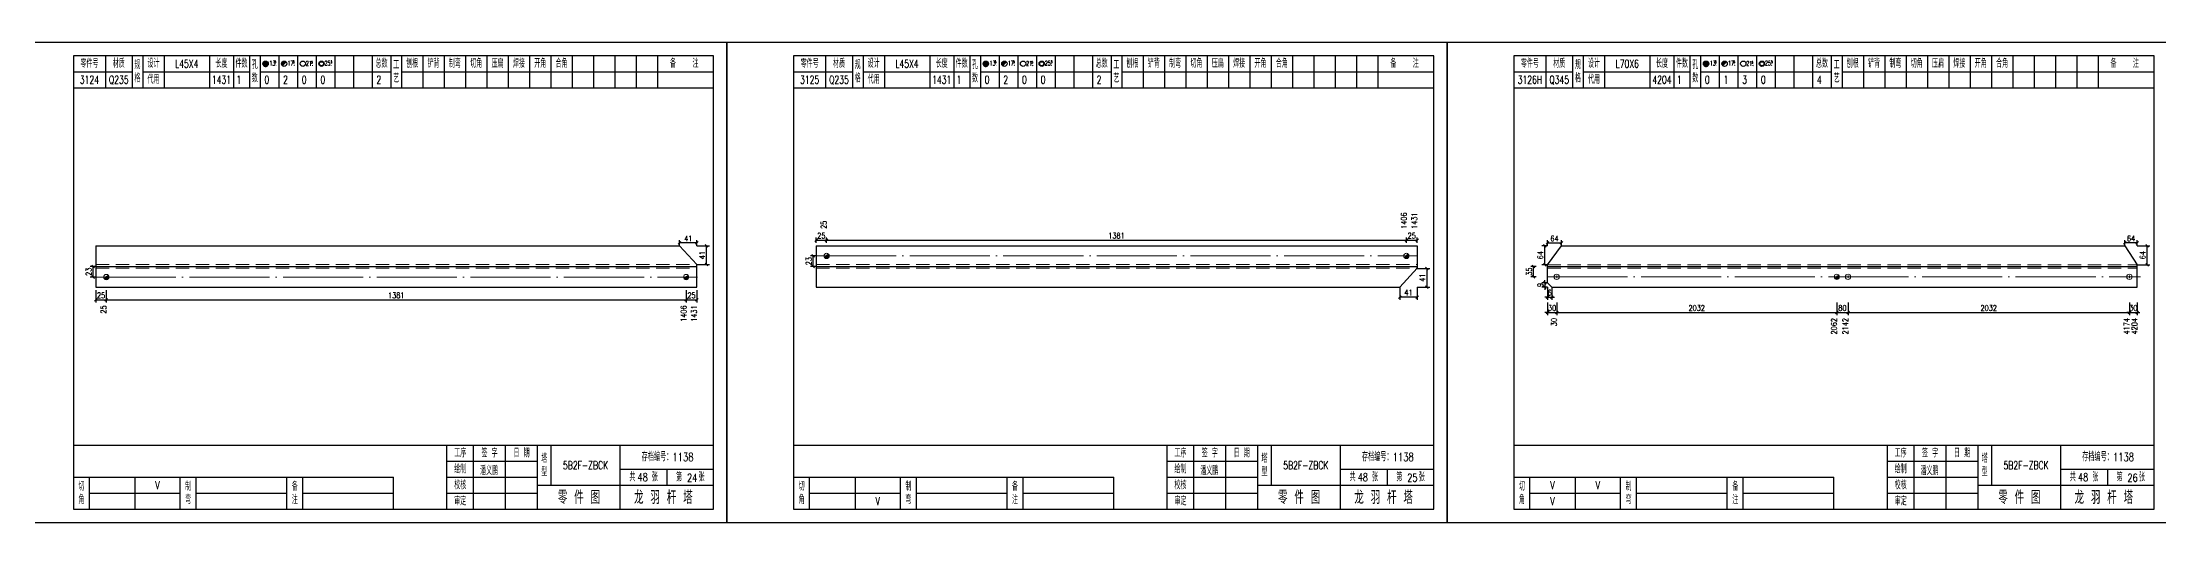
# Model space of a CAD drawing. Header units: millimetres. Extents: x 0 to 30240, y -10896 to -1348.
# Drawn here: x 6223 to 7017, y -9369 to -9189 of the extents above; entities that cross this region are included whole.
import ezdxf
from ezdxf.enums import TextEntityAlignment as Align

# ---------------------------------------------------------------- set-up
doc = ezdxf.new("R2010")
doc.units = ezdxf.units.MM
doc.header["$LTSCALE"] = 20
doc.header["$PDMODE"] = 1
doc.linetypes.add('DASHDOT2X', pattern=[1.75, 1.5, -0.125, 0, -0.125])
doc.linetypes.add('HIDDEN', pattern=[0.375, 0.25, -0.125])
for name, color, linetype, lineweight in [('1', 7, 'Continuous', 25), ('11', 3, 'Continuous', 13), ('2', 1, 'HIDDEN', 13), ('5', 1, 'Continuous', 13), ('7', 2, 'DASHDOT2X', 13)]:
    doc.layers.add(name, color=color, linetype=linetype, lineweight=lineweight)
doc.styles.get("Standard").update_dxf_attribs({"font": 'simplex', "width": 0.7, "bigfont": 'gbhzfs.shx'})
doc.styles.add('SYMBOL_TXT', font='txt.shx', dxfattribs={"width": 0.6})
doc.styles.add('TITLE_TXT', font='simplex.shx', dxfattribs={"width": 0.75, "height": 2.5, "bigfont": 'gbhzfs.shx'})
doc.dimstyles.get("Standard").update_dxf_attribs({"dimtxt": 2.1, "dimasz": 1, "dimexe": 1.05, "dimexo": 0, "dimgap": 0.63, "dimtad": 1, "dimzin": 0, "dimdsep": 46, "dimtxsty": 'standard', "dimblk": 'OBLIQUE', "dimblk1": 'OBLIQUE', "dimblk2": 'OBLIQUE', "dimcen": 0.09, "dimadec": 0, "dimazin": 0, "dimtfac": 1, "dimtdec": 1, "dimtix": 1, "dimtmove": 0, "dimatfit": 3, "dimfxl": 0, "dimtolj": 1, "dimtzin": 0, "dimarcsym": 0})
pattern_1 = [(0, (-3, 0), (0, 0.0125), [])]

# ---------------------------------------------------------------- blocks, each defined once
blk = doc.blocks.new('M12_HOLE')
h = blk.add_hatch()
h.set_pattern_fill('LINE', scale=0.1, style=0)
h.set_pattern_definition(pattern_1)
h.paths.add_polyline_path([(-5, 0, 1), (-1, 0, 1)])
at = {"color": 7}
blk.add_circle((-3, 0), 2, dxfattribs=at)
at = {"color": 7, "attachment_point": 1, "style": 'SYMBOL_TXT'}
for s, insert, char_height, width in [('13\\f??|b0|i0|c0|p54;.', (-0.1, 2.1), 3.5, 5.707), ('5', (3.7, 2.3), 1.8, 2.931)]:
    blk.add_mtext(s, dxfattribs=dict(at, insert=insert, char_height=char_height, width=width))
blk = doc.blocks.new('M16_HOLE')
h = blk.add_hatch()
h.set_pattern_fill('LINE', scale=0.1, style=0)
h.set_pattern_definition(pattern_1)
h.paths.add_polyline_path([(-1.6, 1.4, 0.668179), (-5, 0, 0.198912), (-4.4, -1.4)])
at = {"color": 7}
blk.add_circle((-3, 0), 2, dxfattribs=at)
at = {"color": 7, "attachment_point": 1, "style": 'SYMBOL_TXT'}
for s, insert, char_height, width in [('17.', (-0.4, 2.1), 3.5, 6.316), ('5', (3.6, 2.3), 1.8, 1.822)]:
    blk.add_mtext(s, dxfattribs=dict(at, insert=insert, char_height=char_height, width=width))
blk = doc.blocks.new('M20_HOLE')
at = {"color": 7}
blk.add_circle((-3, 0), 2, dxfattribs=at)
at = {"color": 7, "attachment_point": 1, "style": 'SYMBOL_TXT'}
for s, insert, char_height, width in [('21.', (-0.7, 2), 3.5, 6.074), ('5', (3.3, 2), 1.8, 1.458)]:
    blk.add_mtext(s, dxfattribs=dict(at, insert=insert, char_height=char_height, width=width))
blk = doc.blocks.new('M24_HOLE')
at = {"color": 7}
for radius in [2, 1.5]:
    blk.add_circle((-3, 0), radius, dxfattribs=at)
at = {"color": 7, "attachment_point": 1, "style": 'SYMBOL_TXT'}
for s, insert, char_height, width in [('25.', (-0.7, 2.1), 3.5, 2.429), ('5', (3.9, 2.3), 1.8, 1.944)]:
    blk.add_mtext(s, dxfattribs=dict(at, insert=insert, char_height=char_height, width=width))
blk = doc.blocks.new('JgCard')
for p, q in [((270, 180), (0, 180)), ((0, 180), (0, 0)), ((265, 175), (25, 175)), ((25, 175), (25, 5)), ((37, 175), (37, 163)), ((47, 175), (47, 163)), ((51, 175), (51, 163)), ((59, 175), (59, 163)), ((76, 175), (76, 163)), ((85, 175), (85, 163)), ((91, 175), (91, 163)), ((95, 175), (95, 163)), ((102, 175), (102, 163)), ((109, 175), (109, 163)), ((116, 175), (116, 163)), ((123, 175), (123, 163)), ((130, 175), (130, 163)), ((137, 175), (137, 163)), ((144, 175), (144, 163)), ((148, 175), (148, 163)), ((156, 175), (156, 163)), ((164, 175), (164, 163)), ((172, 175), (172, 163)), ((180, 175), (180, 163)), ((188, 175), (188, 163)), ((196, 175), (196, 163)), ((204, 175), (204, 163)), ((212, 175), (212, 163)), ((220, 175), (220, 163)), ((228, 175), (228, 163)), ((236, 175), (236, 163)), ((244, 175), (244, 163)), ((265, 5), (265, 175)), ((270, 0), (270, 180)), ((25, 169), (47, 169)), ((51, 169), (91, 169)), ((95, 169), (144, 169)), ((148, 169), (265, 169)), ((25, 163), (265, 163)), ((25, 29), (265, 29)), ((165, 5), (165, 29)), ((175, 5), (175, 29)), ((187, 5), (187, 29)), ((199, 5), (199, 29)), ((204, 29), (204, 14)), ((230, 5), (230, 29)), ((25, 17), (145, 17)), ((31, 5), (31, 17)), ((48, 17), (48, 5)), ((65, 5), (65, 17)), ((71, 5), (71, 17)), ((105, 5), (105, 17)), ((111, 5), (111, 17)), ((145, 5), (145, 17)), ((165, 23), (199, 23)), ((165, 17), (199, 17)), ((230, 20), (265, 20)), ((247.5, 20), (247.5, 14)), ((31, 11), (65, 11)), ((71, 11), (105, 11)), ((111, 11), (145, 11)), ((165, 11), (199, 11)), ((199, 14), (265, 14)), ((0, 0), (270, 0)), ((25, 5), (265, 5))]:
    blk.add_line(p, q)
blk.add_lwpolyline([(96.03, 171.99, -1), (98.03, 171.99, -1)], format="xyb", close=True)
blk.add_point((145, 96))
at = {"xscale": 0.5, "yscale": 0.5, "zscale": 0.5}
for name, p in [('M12_HOLE', (98.53, 171.99)), ('M16_HOLE', (105.5, 172)), ('M20_HOLE', (112.5, 172)), ('M24_HOLE', (119.5, 172))]:
    blk.add_blockref(name, p, dxfattribs=at)
at = {"style": 'TITLE_TXT', "width": 0.75}
for s, height, p in [('存档编号：1138', 3.076, (238.02, 23.07)), ('潘义鹏', 3, (177.45, 17.91)), ('龙 羽 杆 塔', 5, (235.17, 6.97))]:
    blk.add_text(s, height=height, dxfattribs=at).set_placement(p)
at = {"attachment_point": 5, "style": 'TITLE_TXT'}
for s, insert, char_height, width in [('零件号', (31, 172), 3, 15), ('材质', (42, 172), 3, 8), ('规格', (49, 169), 3, 4), ('代用', (55, 166), 3, 8), ('设计', (55, 172), 3, 8), ('长度', (80.5, 172), 3, 8), ('件数', (88, 172), 3, 6), ('孔数', (93, 169), 3, 4), ('总数', (140.5, 172), 3, 7), ('工\\P艺', (146, 169), 3, 4), ('刨根', (152, 172), 3, 8), ('铲背', (160, 172), 3, 8), ('制弯', (168, 172), 3, 8), ('切角', (176, 172), 3, 8), ('压扁', (184, 172), 3, 8), ('焊接', (192, 172), 3, 8), ('开角', (200, 172), 3, 8), ('合角', (208, 172), 3, 8), ('备    注', (254, 172), 3, 22), ('工序', (170, 26), 3, 10), ('签 字', (181, 26), 3, 12), ('日 期', (193, 26), 3, 12), ('塔\\P型', (201.5, 21.5), 3, 5), ('绘制', (170, 20), 3, 10), ('共    张', (238.75, 17), 3, 17.5), ('第    张', (256.25, 17), 3, 17.5), ('切\\P角', (28, 11), 3, 6), ('制\\P弯', (68, 11), 3, 6), ('备\\P注', (108, 11), 3, 6), ('校核', (170, 14), 3, 10), ('审定', (170, 8), 3, 10), ('零 件 图', (214.5, 9.5), 5, 31)]:
    blk.add_mtext(s, dxfattribs=dict(at, insert=insert, char_height=char_height, width=width))
blk = doc.blocks.new('M16')
for p, q in [((-0.71, -0.71), (0.71, 0.71)), ((-0.4, 0), (0.4, 0)), ((0, 0.4), (0, -0.4))]:
    blk.add_line(p, q)
blk.add_circle((0, 0), 1)
for radius in [0.8, 0.6, 0.4, 0.2]:
    blk.add_arc((0, 0), radius, 225, 45)
blk = doc.blocks.new('_Oblique')
at = {"color": 0, "linetype": 'ByBlock', "lineweight": -2}
blk.add_line((-0.5, -0.5), (0.5, 0.5), dxfattribs=at)
blk = doc.blocks.new('*D5564')
at = {"layer": '11', "color": 0, "lineweight": -2}
for p, q in [((6462.25, -9265.37), (6462.25, -9263.27)), ((6468.7, -9264.32), (6462.25, -9264.32)), ((6468.7, -9265.37), (6468.7, -9263.27))]:
    blk.add_line(p, q, dxfattribs=at)
at = {"layer": 'Defpoints', "color": 0}
for p in [(6462.25, -9264.32), (6462.25, -9265.37), (6468.7, -9265.37)]:
    blk.add_point(p, dxfattribs=at)
at = {"layer": '11', "color": 0, "lineweight": -2, "rotation": 180}
blk.add_blockref('_Oblique', (6462.25, -9264.32), dxfattribs=at)
at = {"layer": '11', "color": 0, "lineweight": -2}
blk.add_blockref('_Oblique', (6468.7, -9264.32), dxfattribs=at)
at = {"layer": '11', "color": 0, "insert": (6465.47, -9262.64), "char_height": 2.1, "attachment_point": 5}
blk.add_mtext('\\A1;41', dxfattribs=at)
blk = doc.blocks.new('*D5569')
at = {"layer": '11', "color": 0, "lineweight": -2}
for p, q in [((6738.7, -9273.83), (6743.43, -9273.83)), ((6742.38, -9273.83), (6742.38, -9280.91)), ((6738.7, -9280.91), (6743.43, -9280.91))]:
    blk.add_line(p, q, dxfattribs=at)
at = {"layer": 'Defpoints', "color": 0}
for p in [(6738.7, -9273.83), (6738.7, -9280.91), (6742.38, -9280.91)]:
    blk.add_point(p, dxfattribs=at)
at = {"layer": '11', "color": 0, "lineweight": -2}
for p, rotation in [((6742.38, -9273.83), 90), ((6742.38, -9280.91), 270)]:
    blk.add_blockref('_Oblique', p, dxfattribs=dict(at, rotation=rotation))
at = {"layer": '11', "color": 0, "insert": (6740.7, -9277.37), "char_height": 2.1, "attachment_point": 5, "rotation": 90}
blk.add_mtext('\\A1;41', dxfattribs=at)
blk = doc.blocks.new('*D5570')
at = {"layer": '11', "color": 0, "lineweight": -2}
for p, q in [((6732.25, -9280.91), (6732.25, -9285.63)), ((6738.7, -9280.91), (6738.7, -9285.63)), ((6738.7, -9284.58), (6732.25, -9284.58))]:
    blk.add_line(p, q, dxfattribs=at)
at = {"layer": 'Defpoints', "color": 0}
for p in [(6732.25, -9280.91), (6738.7, -9280.91), (6732.25, -9284.58)]:
    blk.add_point(p, dxfattribs=at)
at = {"layer": '11', "color": 0, "lineweight": -2, "rotation": 180}
blk.add_blockref('_Oblique', (6732.25, -9284.58), dxfattribs=at)
at = {"layer": '11', "color": 0, "lineweight": -2}
blk.add_blockref('_Oblique', (6738.7, -9284.58), dxfattribs=at)
at = {"layer": '11', "color": 0, "insert": (6735.47, -9282.9), "char_height": 2.1, "attachment_point": 5}
blk.add_mtext('\\A1;41', dxfattribs=at)
blk = doc.blocks.new('M20')
for p, q in [((-0.5, 0), (0.5, 0)), ((0, -0.5), (0, 0.5))]:
    blk.add_line(p, q)
blk.add_circle((0, 0), 1)
blk = doc.blocks.new('*D5572')
at = {"layer": '11', "color": 0, "lineweight": -2}
for p, q in [((6787.6, -9286.68), (6787.6, -9291.41)), ((6791.04, -9286.68), (6791.04, -9291.41)), ((6787.6, -9290.36), (6786.6, -9290.36)), ((6787.6, -9290.36), (6791.04, -9290.36)), ((6791.04, -9290.36), (6792.04, -9290.36))]:
    blk.add_line(p, q, dxfattribs=at)
at = {"layer": 'Defpoints', "color": 0}
for p in [(6787.6, -9286.68), (6791.04, -9286.68), (6791.04, -9290.36)]:
    blk.add_point(p, dxfattribs=at)
at = {"layer": '11', "color": 0, "lineweight": -2}
blk.add_blockref('_Oblique', (6787.6, -9290.36), dxfattribs=at)
at = {"layer": '11', "color": 0, "lineweight": -2, "rotation": 180}
blk.add_blockref('_Oblique', (6791.04, -9290.36), dxfattribs=at)
at = {"layer": '11', "color": 0, "insert": (6789.32, -9288.68), "char_height": 2.1, "attachment_point": 5}
blk.add_mtext('\\A1;30', dxfattribs=at)
blk = doc.blocks.new('*D5576')
at = {"layer": '11', "color": 0, "lineweight": -2}
for p, q in [((7005.76, -9286.68), (7005.76, -9291.41)), ((7008.7, -9286.68), (7008.7, -9291.41)), ((7005.76, -9290.36), (7004.76, -9290.36)), ((7005.76, -9290.36), (7008.7, -9290.36)), ((7008.7, -9290.36), (7009.7, -9290.36))]:
    blk.add_line(p, q, dxfattribs=at)
at = {"layer": 'Defpoints', "color": 0}
for p in [(7005.76, -9286.68), (7008.7, -9286.68), (7008.7, -9290.36)]:
    blk.add_point(p, dxfattribs=at)
at = {"layer": '11', "color": 0, "lineweight": -2}
blk.add_blockref('_Oblique', (7005.76, -9290.36), dxfattribs=at)
at = {"layer": '11', "color": 0, "lineweight": -2, "rotation": 180}
blk.add_blockref('_Oblique', (7008.7, -9290.36), dxfattribs=at)
at = {"layer": '11', "color": 0, "insert": (7007.23, -9288.68), "char_height": 2.1, "attachment_point": 5}
blk.add_mtext('\\A1;30', dxfattribs=at)
blk = doc.blocks.new('*D5577')
at = {"layer": '11', "color": 0, "lineweight": -2}
for p, q in [((6787.6, -9279.24), (6785.5, -9279.24)), ((6787.6, -9280.91), (6785.5, -9280.91)), ((6786.55, -9279.24), (6786.55, -9278.24)), ((6786.55, -9279.24), (6786.55, -9280.91)), ((6786.55, -9280.91), (6786.55, -9281.91))]:
    blk.add_line(p, q, dxfattribs=at)
at = {"layer": 'Defpoints', "color": 0}
for p in [(6786.55, -9280.91), (6787.6, -9279.24), (6787.6, -9280.91)]:
    blk.add_point(p, dxfattribs=at)
at = {"layer": '11', "color": 0, "lineweight": -2}
for p, rotation in [((6786.55, -9279.24), 270), ((6786.55, -9280.91), 90)]:
    blk.add_blockref('_Oblique', p, dxfattribs=dict(at, rotation=rotation))
at = {"layer": '11', "color": 0, "insert": (6784.87, -9280.07), "char_height": 2.1, "attachment_point": 5, "rotation": 90}
blk.add_mtext('\\A1;9', dxfattribs=at)
blk = doc.blocks.new('*D5578')
at = {"layer": '11', "color": 0, "lineweight": -2}
for p, q in [((6787.6, -9280.91), (6787.6, -9285.63)), ((6789.21, -9280.91), (6789.21, -9285.63)), ((6787.6, -9284.58), (6786.6, -9284.58)), ((6787.6, -9284.58), (6789.21, -9284.58)), ((6789.21, -9284.58), (6790.21, -9284.58))]:
    blk.add_line(p, q, dxfattribs=at)
at = {"layer": 'Defpoints', "color": 0}
for p in [(6787.6, -9280.91), (6789.21, -9280.91), (6789.21, -9284.58)]:
    blk.add_point(p, dxfattribs=at)
at = {"layer": '11', "color": 0, "lineweight": -2}
blk.add_blockref('_Oblique', (6787.6, -9284.58), dxfattribs=at)
at = {"layer": '11', "color": 0, "lineweight": -2, "rotation": 180}
blk.add_blockref('_Oblique', (6789.21, -9284.58), dxfattribs=at)
at = {"layer": '11', "color": 0, "insert": (6788.4, -9282.9), "char_height": 2.1, "attachment_point": 5}
blk.add_mtext('\\A1;6', dxfattribs=at)
blk = doc.blocks.new('*D5582')
at = {"layer": '11', "color": 0, "lineweight": -2}
for p, q in [((7003.99, -9265.37), (7003.99, -9263.27)), ((7008.7, -9264.32), (7003.99, -9264.32)), ((7008.7, -9265.37), (7008.7, -9263.27))]:
    blk.add_line(p, q, dxfattribs=at)
at = {"layer": 'Defpoints', "color": 0}
for p in [(7003.99, -9264.32), (7003.99, -9265.37), (7008.7, -9265.37)]:
    blk.add_point(p, dxfattribs=at)
at = {"layer": '11', "color": 0, "lineweight": -2, "rotation": 180}
blk.add_blockref('_Oblique', (7003.99, -9264.32), dxfattribs=at)
at = {"layer": '11', "color": 0, "lineweight": -2}
blk.add_blockref('_Oblique', (7008.7, -9264.32), dxfattribs=at)
at = {"layer": '11', "color": 0, "insert": (7006.35, -9262.64), "char_height": 2.1, "attachment_point": 5}
blk.add_mtext('\\A1;64', dxfattribs=at)

msp = doc.modelspace()

# ---------------------------------------------------------------- linework, layer by layer
at = {"layer": '1'}
for p, q in [((6243.4, -9265.367), (6243.4, -9280.907)), ((6243.4, -9265.367), (6462.247, -9265.367)), ((6462.247, -9265.367), (6468.7, -9272.447)), ((6513.4, -9265.367), (6513.4, -9280.907)), ((6513.4, -9265.367), (6738.7, -9265.367)), ((6738.7, -9265.367), (6738.7, -9273.137)), ((6787.6, -9272.471), (6792.797, -9265.367)), ((6792.797, -9265.367), (7003.993, -9265.367)), ((7003.993, -9265.367), (7008.7, -9272.471)), ((6243.4, -9273.137), (6468.7, -9273.137)), ((6468.7, -9273.137), (6468.7, -9272.447)), ((6468.7, -9280.907), (6468.7, -9273.137)), ((6513.4, -9273.137), (6738.7, -9273.137)), ((6732.247, -9280.907), (6738.7, -9273.828)), ((6738.7, -9273.137), (6738.7, -9273.828)), ((6787.6, -9273.137), (6787.6, -9272.471)), ((6787.6, -9279.242), (6787.6, -9273.137)), ((6787.6, -9273.137), (7008.7, -9273.137)), ((7008.7, -9273.137), (7008.7, -9272.471)), ((7008.7, -9280.907), (7008.7, -9273.137)), ((6243.4, -9280.907), (6468.7, -9280.907)), ((6513.4, -9280.907), (6732.247, -9280.907)), ((6789.205, -9280.907), (6787.6, -9279.242)), ((6789.205, -9280.907), (7008.7, -9280.907))]:
    msp.add_line(p, q, dxfattribs=at)
at = {"layer": '2'}
for p, q in [((6243.4, -9272.447), (6468.7, -9272.447)), ((6243.4, -9273.828), (6468.7, -9273.828)), ((6513.4, -9272.447), (6738.7, -9272.447)), ((6513.4, -9273.828), (6738.7, -9273.828)), ((6787.6, -9272.471), (7008.7, -9272.471)), ((6787.6, -9273.803), (7008.7, -9273.803))]:
    msp.add_line(p, q, dxfattribs=at)
at = {"layer": '7'}
for p, q in [((6513.4, -9269.166), (6738.904, -9269.166)), ((6243.4, -9277.109), (6468.904, -9277.109)), ((6787.6, -9277.022), (7009.96, -9277.022))]:
    msp.add_line(p, q, dxfattribs=at)

# ---------------------------------------------------------------- block references
at = {"layer": '1'}
for p in [(6210, -9369.137), (6480, -9369.137), (6750, -9369.137)]:
    msp.add_blockref('JgCard', p, dxfattribs=at)
at = {"layer": '5'}
for name, p in [('M16', (6517.335, -9269.166)), ('M16', (6734.704, -9269.166)), ('M16', (6247.335, -9277.109)), ('M16', (6464.704, -9277.109)), ('M20', (6791.04, -9277.022)), ('M16', (6896.047, -9277.022)), ('M20', (6900.255, -9277.022)), ('M20', (7005.76, -9277.022))]:
    msp.add_blockref(name, p, dxfattribs=at)

# ---------------------------------------------------------------- texts
at = {"style": 'TITLE_TXT', "width": 0.75}
for s, p in [('48', (6446.46, -9353.604)), ('24', (6465.015, -9353.781)), ('48', (6716.46, -9353.604)), ('25', (6735.015, -9353.781)), ('48', (6986.46, -9353.604)), ('26', (7005.015, -9353.781))]:
    msp.add_text(s, height=3, dxfattribs=at).set_placement(p)
at = {"layer": '1', "width": 0.7}
for s, p in [('3124', (6241, -9203.137)), ('Q235', (6252, -9203.137)), ('L45X4', (6277.5, -9197.137)), ('1431', (6290.5, -9203.137)), ('1', (6297, -9203.137)), ('0', (6307.5, -9203.137)), ('2', (6314.5, -9203.137)), ('0', (6321.5, -9203.137)), ('0', (6328.5, -9203.137)), ('2', (6349.5, -9203.137)), ('3125', (6511, -9203.137)), ('Q235', (6522, -9203.137)), ('L45X4', (6547.5, -9197.137)), ('1431', (6560.5, -9203.137)), ('1', (6567, -9203.137)), ('0', (6577.5, -9203.137)), ('2', (6584.5, -9203.137)), ('0', (6591.5, -9203.137)), ('0', (6598.5, -9203.137)), ('2', (6619.5, -9203.137)), ('3126H', (6781, -9203.137)), ('Q345', (6792, -9203.137)), ('L70X6', (6817.5, -9197.137)), ('4204', (6830.5, -9203.137)), ('1', (6837, -9203.137)), ('0', (6847.5, -9203.137)), ('1', (6854.5, -9203.137)), ('3', (6861.5, -9203.137)), ('0', (6868.5, -9203.137)), ('4', (6889.5, -9203.137)), ('V', (6266.5, -9355.137)), ('V', (6789.5, -9355.137)), ('V', (6806.5, -9355.137)), ('V', (6536.5, -9361.137)), ('V', (6789.5, -9361.137))]:
    msp.add_text(s, height=3, dxfattribs=at).set_placement(p, align=Align.MIDDLE_CENTER)
for s, p in [('25', (6517.335, -9259.067)), ('1406', (6734.794, -9259.067)), ('1431', (6738.7, -9259.067))]:
    msp.add_text(s, height=2.1, rotation=90, dxfattribs=at).set_placement(p)
for s, p in [('25', (6247.335, -9287.732)), ('1406', (6464.794, -9287.732)), ('1431', (6468.7, -9287.732)), ('30', (6791.041, -9292.457)), ('2062', (6896.049, -9292.457)), ('2142', (6900.252, -9292.457)), ('4174', (7005.76, -9292.457)), ('4204', (7008.7, -9292.457))]:
    msp.add_text(s, height=2.1, rotation=90, dxfattribs=at).set_placement(p, align=Align.RIGHT)
at = {"layer": '1', "char_height": 3, "width": 26, "attachment_point": 5}
for insert in [(6427, -9347.637), (6697, -9347.637), (6967, -9347.637)]:
    msp.add_mtext('5B2F-ZBCK', dxfattribs=dict(at, insert=insert))

# ---------------------------------------------------------------- dimensions: what is measured, and where the dimension line sits
at = {"layer": '1'}
for base, p1, p2, text in [((6242.35, -9273.137), (6243.35, -9277.109), (6243.35, -9273.137), '23'), ((6512.35, -9269.166), (6513.35, -9273.137), (6513.35, -9269.166), '23'), ((6782.35, -9273.137), (6783.35, -9277.022), (6783.35, -9273.137), '35')]:
    msp.add_linear_dim(base=base, p1=p1, p2=p2, angle=90, text=text, dimstyle='standard', dxfattribs=at).render()
at = {"layer": '11'}
for base, p1, p2, text, picture, middle in [((6462.247, -9264.317), (6468.7, -9265.367), (6462.247, -9265.367), '41', '*D5564', (6465.473, -9262.637)), ((7003.993, -9264.317), (7008.7, -9265.367), (7003.993, -9265.367), '64', '*D5582', (7006.347, -9262.637)), ((6732.247, -9284.582), (6738.7, -9280.907), (6732.247, -9280.907), '41', '*D5570', (6735.473, -9282.902)), ((6789.205, -9284.582), (6787.6, -9280.907), (6789.205, -9280.907), '6', '*D5578', (6788.403, -9282.902)), ((6791.04, -9290.357), (6787.6, -9286.682), (6791.04, -9286.682), '30', '*D5572', (6789.32, -9288.677)), ((7008.7, -9290.357), (7005.76, -9286.682), (7008.7, -9286.682), '30', '*D5576', (7007.23, -9288.677))]:
    dim = msp.add_linear_dim(base=base, p1=p1, p2=p2, text=text, dimstyle='standard', dxfattribs=at)
    dim.commit()
    dim.dimension.update_dxf_attribs({"geometry": picture, "text_midpoint": middle})
for base, p1, p2, text in [((6472.375, -9265.367), (6468.7, -9272.447), (6468.7, -9265.367), '41'), ((6786.55, -9265.367), (6787.6, -9272.471), (6787.6, -9265.367), '64'), ((7012.375, -9265.367), (7008.7, -9272.471), (7008.7, -9265.367), '64')]:
    msp.add_linear_dim(base=base, p1=p1, p2=p2, angle=90, text=text, dimstyle='standard', dxfattribs=at).render()
for base, p1, p2, text in [((6517.335, -9263.267), (6513.4, -9264.317), (6517.335, -9264.317), '25'), ((6734.704, -9263.267), (6517.335, -9264.317), (6734.704, -9264.317), '1381'), ((6738.7, -9263.267), (6734.704, -9264.317), (6738.7, -9264.317), '25'), ((6792.797, -9264.317), (6787.6, -9265.367), (6792.797, -9265.367), '64'), ((6247.335, -9285.632), (6243.4, -9281.957), (6247.335, -9281.957), '25'), ((6464.704, -9285.632), (6247.335, -9281.957), (6464.704, -9281.957), '1381'), ((6468.7, -9285.632), (6464.704, -9281.957), (6468.7, -9281.957), '25'), ((6896.047, -9290.357), (6791.04, -9286.682), (6896.047, -9286.682), '2032'), ((6900.255, -9290.357), (6896.047, -9286.682), (6900.255, -9286.682), '80'), ((7005.76, -9290.357), (6900.255, -9286.682), (7005.76, -9286.682), '2032')]:
    msp.add_linear_dim(base=base, p1=p1, p2=p2, text=text, dimstyle='standard', dxfattribs=at).render()
for base, p1, p2, text, picture, middle in [((6742.375, -9280.907), (6738.7, -9273.828), (6738.7, -9280.907), '41', '*D5569', (6740.695, -9277.368)), ((6786.55, -9280.907), (6787.6, -9279.242), (6787.6, -9280.907), '9', '*D5577', (6784.87, -9280.075))]:
    dim = msp.add_linear_dim(base=base, p1=p1, p2=p2, angle=90, text=text, dimstyle='standard', dxfattribs=at)
    dim.commit()
    dim.dimension.update_dxf_attribs({"geometry": picture, "text_midpoint": middle})

doc.saveas('drawing.dxf')
